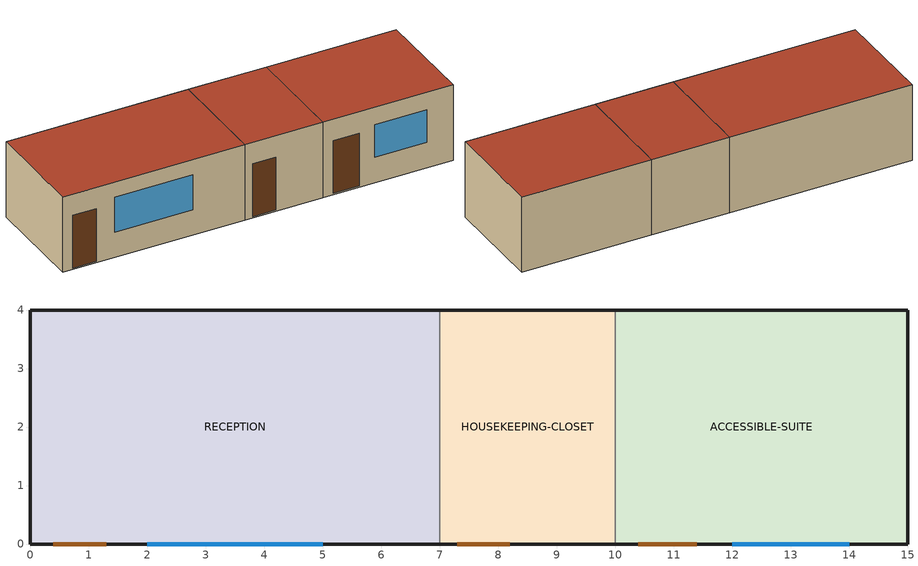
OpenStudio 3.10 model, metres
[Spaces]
RECEPTION
 floor ground (EW2A08 Opaque Construction): 0,0 0,4 7,4 7,0 z0
 wall outside (EW2A08 Opaque Construction): 7,4 0,4 0,0 7,0 z0:3
 wall to HOUSEKEEPING-CLOSET (EW2A08 Opaque Construction): 7,0 7,4 z0:3
 window (EW2A08 Window Construction): 2,0 5,0 z1:2.4
 door (EW2A08 Door Construction): 0.4,0 1.3,0 z0.05:2.15
 roof outside (EW2A08 Opaque Construction): 7,0 7,4 0,4 0,0 z3
HOUSEKEEPING-CLOSET
 floor ground (EW2A08 Opaque Construction): 7,0 7,4 10,4 10,0 z0
 wall outside (EW2A08 Opaque Construction): 10,4 7,4 / 7,0 10,0 z0:3
 wall to ACCESSIBLE-SUITE (EW2A08 Opaque Construction): 10,0 10,4 z0:3
 door (EW2A08 Door Construction): 7.3,0 8.2,0 z0.05:2.15
 roof outside (EW2A08 Opaque Construction): 10,0 10,4 7,4 7,0 z3
ACCESSIBLE-SUITE
 floor ground (EW2A08 Opaque Construction): 10,0 10,4 15,4 15,0 z0
 wall outside (EW2A08 Opaque Construction): 10,0 15,0 15,4 10,4 z0:3
 window (EW2A08 Window Construction): 12,0 14,0 z1:2.3
 door (EW2A08 Door Construction): 10.4,0 11.4,0 z0.05:2.15
 roof outside (EW2A08 Opaque Construction): 15,0 15,4 10,4 10,0 z3
[Building]
EW2A08 Guesthouse
[Material] Roughness=Smooth; Specific Heat {J/kg-K}=900
Name | Thickness {m} | Conductivity {W/m-K} | Density {kg/m3}
EW2A08 Opaque | 0.2 | 0.5 | 800
EW2A08 Door | 0.05 | 0.2 | 600
[Construction]
EW2A08 Opaque Construction: EW2A08 Opaque
EW2A08 Door Construction: EW2A08 Door
EW2A08 Window Construction: EW2A08 Glazing
[WindowMaterial:SimpleGlazingSystem]
EW2A08 Glazing: U-Factor {W/m2-K}=2.7; Solar Heat Gain Coefficient=0.4; Visible Transmittance=0.7
[Space]
Name | Thermal Zone | Design Specification Outdoor Air Object
RECEPTION | RECEPTION-ZN | RECEPTION Outdoor Air
HOUSEKEEPING-CLOSET | HOUSEKEEPING-CLOSET-ZN | HOUSEKEEPING-CLOSET Outdoor Air
ACCESSIBLE-SUITE | ACCESSIBLE-SUITE-ZN | ACCESSIBLE-SUITE Outdoor Air
[ThermalZone] Use Ideal Air Loads=No
Name | Thermostat
RECEPTION-ZN | RECEPTION Thermostat
HOUSEKEEPING-CLOSET-ZN | HOUSEKEEPING-CLOSET Thermostat
ACCESSIBLE-SUITE-ZN | ACCESSIBLE-SUITE Thermostat
[Sizing:Zone] Zone Cooling Design Supply Air Temperature Input Method=SupplyAirTemperature; Zone Cooling Design Supply Air Temperature {C}=14; Zone Cooling Design Supply Air Temperature Difference {deltaC}=11.11; Zone Heating Design Supply Air Temperature Input Method=SupplyAirTemperature; Zone Heating Design Supply Air Temperature {C}=40; Zone Heating Design Supply Air Temperature Difference {deltaC}=11.11; Zone Cooling Design Supply Air Humidity Ratio {kg-H2O/kg-air}=0.0085; Zone Heating Design Supply Air Humidity Ratio {kg-H2O/kg-air}=0.008; Cooling Design Air Flow Method=DesignDay; Heating Design Air Flow Method=DesignDay; Account for Dedicated Outdoor Air System=No; Dedicated Outdoor Air System Control Strategy=NeutralSupplyAir; Dedicated Outdoor Air Low Setpoint Temperature for Design {C}=autosize; Dedicated Outdoor Air High Setpoint Temperature for Design {C}=autosize; Zone Load Sizing Method=Sensible Load Only No Latent Load; Zone Latent Cooling Design Supply Air Humidity Ratio Input Method=HumidityRatioDifference; Zone Cooling Design Supply Air Humidity Ratio Difference {kgWater/kgDryAir}=0.005; Zone Latent Heating Design Supply Air Humidity Ratio Input Method=HumidityRatioDifference; Zone Humidification Design Supply Air Humidity Ratio Difference {kgWater/kgDryAir}=0.005; Sizing Option=Coincident
RECEPTION-ZN; HOUSEKEEPING-CLOSET-ZN; ACCESSIBLE-SUITE-ZN
[Zone equipment]
RECEPTION-ZN: RECEPTION IDEAL LOADS
HOUSEKEEPING-CLOSET-ZN: HOUSEKEEPING-CLOSET IDEAL LOADS
ACCESSIBLE-SUITE-ZN: ACCESSIBLE-SUITE IDEAL LOADS
[ThermostatSetpoint:DualSetpoint] Heating Setpoint Temperature Schedule=EW2A08 Heating 20C; Cooling Setpoint Temperature Schedule=EW2A08 Cooling 26C
RECEPTION Thermostat; HOUSEKEEPING-CLOSET Thermostat; ACCESSIBLE-SUITE Thermostat
[DesignSpecification:OutdoorAir] Outdoor Air Method=Sum; Outdoor Air Flow per Person {m3/s-person}=0.004
Name | Outdoor Air Flow per Floor Area {m3/s-m2}
RECEPTION Outdoor Air | 0.0005
HOUSEKEEPING-CLOSET Outdoor Air | 0.0003
ACCESSIBLE-SUITE Outdoor Air | 0.0007
[ZoneHVAC:IdealLoadsAirSystem] Availability Schedule=EW2A08 Always On
Name | Design Specification Outdoor Air Object
RECEPTION IDEAL LOADS | RECEPTION Outdoor Air
HOUSEKEEPING-CLOSET IDEAL LOADS | HOUSEKEEPING-CLOSET Outdoor Air
ACCESSIBLE-SUITE IDEAL LOADS | ACCESSIBLE-SUITE Outdoor Air
[People:Definition] Number of People Calculation Method=People/Area; Fraction Radiant=0.3
Name | People per Space Floor Area {person/m2}
RECEPTION People Definition | 0.08
HOUSEKEEPING-CLOSET People Definition | 0.01
ACCESSIBLE-SUITE People Definition | 0.06
[People] Activity Level Schedule=EW2A08 Activity 120W; Multiplier=1
Name | People Definition | Space or SpaceType | Number of People Schedule
RECEPTION People | RECEPTION People Definition | RECEPTION | ReceptionPublicSchedule
HOUSEKEEPING-CLOSET People | HOUSEKEEPING-CLOSET People Definition | HOUSEKEEPING-CLOSET | HousekeepingServiceSchedule
ACCESSIBLE-SUITE People | ACCESSIBLE-SUITE People Definition | ACCESSIBLE-SUITE | GuestSuiteSchedule
[Lights:Definition] Design Level Calculation Method=Watts/Area
Name | Watts per Space Floor Area {W/m2}
RECEPTION Lights Definition | 8
HOUSEKEEPING-CLOSET Lights Definition | 5
ACCESSIBLE-SUITE Lights Definition | 7
[Lights] Fraction Replaceable=1
Name | Lights Definition | Space or SpaceType | Schedule
RECEPTION Lights | RECEPTION Lights Definition | RECEPTION | ReceptionPublicSchedule
HOUSEKEEPING-CLOSET Lights | HOUSEKEEPING-CLOSET Lights Definition | HOUSEKEEPING-CLOSET | HousekeepingServiceSchedule
ACCESSIBLE-SUITE Lights | ACCESSIBLE-SUITE Lights Definition | ACCESSIBLE-SUITE | GuestSuiteSchedule
[ElectricEquipment:Definition] Design Level Calculation Method=Watts/Area
Name | Watts per Space Floor Area {W/m2}
RECEPTION Equipment Definition | 5
HousekeepingServiceLoad | 18
ACCESSIBLE-SUITE Equipment Definition | 8
[ElectricEquipment]
Name | Electric Equipment Definition | Space or SpaceType | Schedule
RECEPTION Equipment | RECEPTION Equipment Definition | RECEPTION | ReceptionPublicSchedule
HOUSEKEEPING-CLOSET Equipment | HousekeepingServiceLoad | HOUSEKEEPING-CLOSET | HousekeepingServiceSchedule
ACCESSIBLE-SUITE Equipment | ACCESSIBLE-SUITE Equipment Definition | ACCESSIBLE-SUITE | GuestSuiteSchedule
[Schedule:Ruleset]
Name | Default Day Schedule
EW2A08 Always On | EW2A08 Always On Day
EW2A08 Heating 20C | EW2A08 Heating 20C Day
EW2A08 Cooling 26C | EW2A08 Cooling 26C Day
EW2A08 Activity 120W | EW2A08 Activity 120W Day
ReceptionPublicSchedule | ReceptionPublicSchedule Day
GuestSuiteSchedule | GuestSuiteSchedule Day
HousekeepingServiceSchedule | HousekeepingServiceSchedule Day
[Schedule:Day]
EW2A08 Always On Day: 24, 0, 1
EW2A08 Heating 20C Day: 24, 0, 20
EW2A08 Cooling 26C Day: 24, 0, 26
EW2A08 Activity 120W Day: 24, 0, 120
ReceptionPublicSchedule Day: 7, 0, 0.1, 22, 0, 0.8, 24, 0, 0.1
GuestSuiteSchedule Day: 6, 0, 0.8, 10, 0, 0.25, 17, 0, 0.15, 24, 0, 0.9
HousekeepingServiceSchedule Day: 7, 0, 0, 17, 0, 0.75, 24, 0, 0
